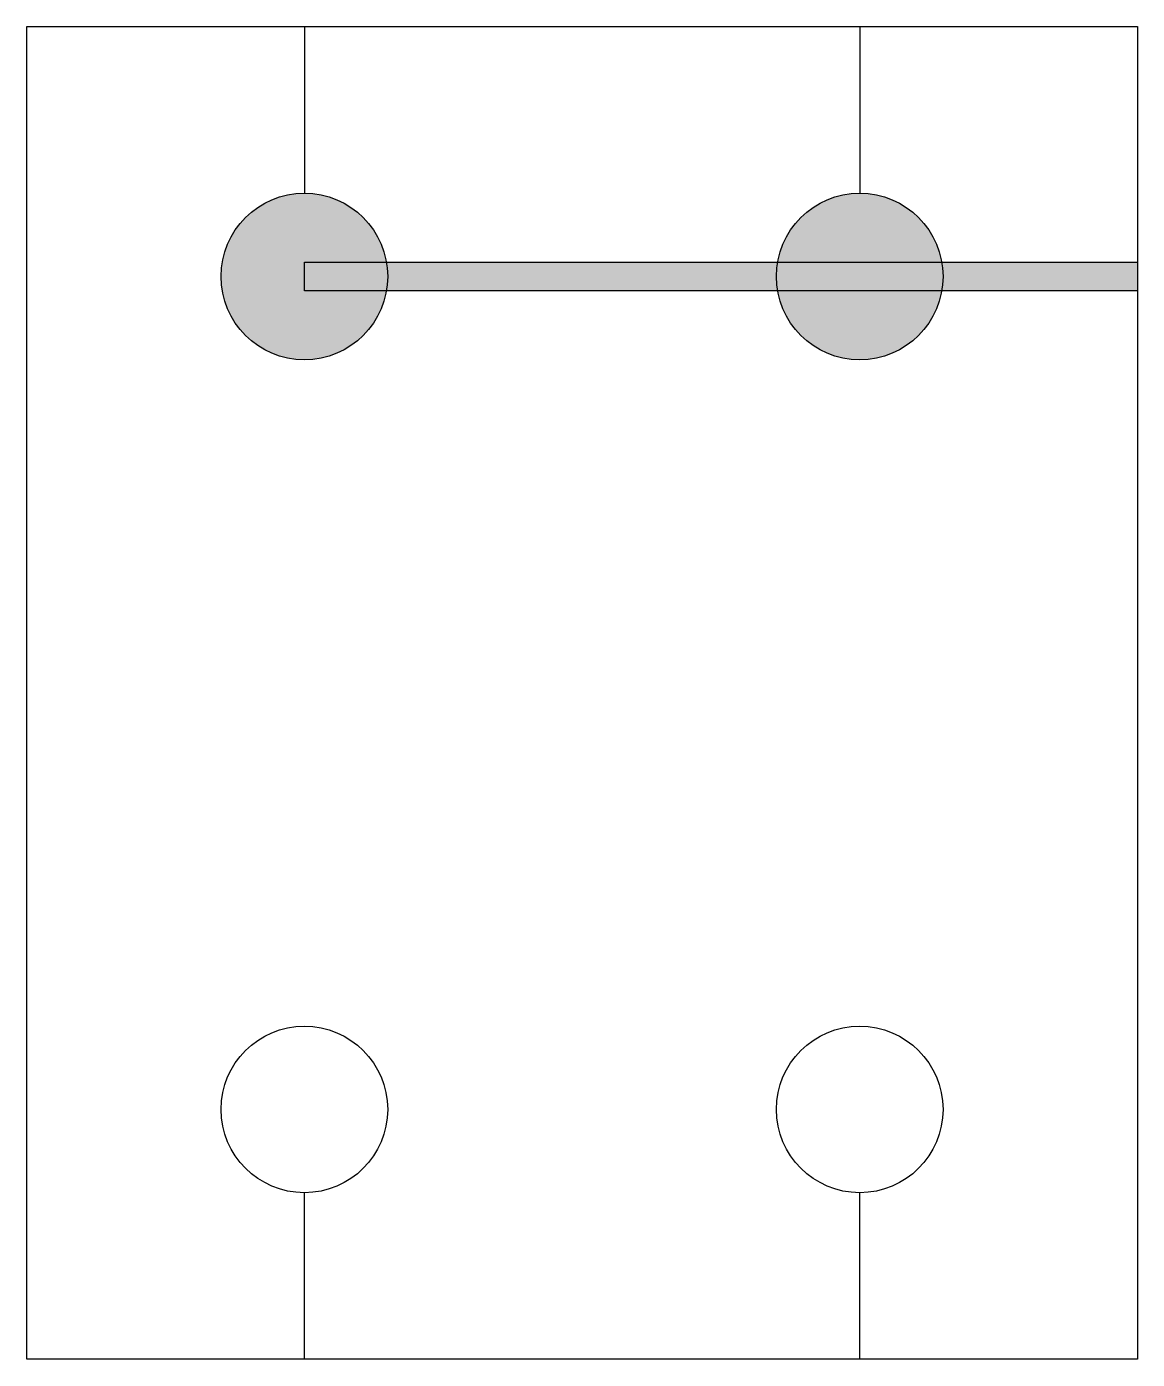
# Model space of a CAD drawing. Extents: x -17.1 to -7.1, y -22.8 to -10.8.
import ezdxf

# ---------------------------------------------------------------- set-up
doc = ezdxf.new("R2010")
doc.units = 0
doc.header["$MEASUREMENT"] = 0
doc.layers.get('0').update_dxf_attribs({"linetype": 'CONTINUOUS'})

msp = doc.modelspace()

# ---------------------------------------------------------------- hatches: boundary and pattern name
h = msp.add_hatch(color=256)
edge = h.paths.add_edge_path()
edge.add_arc((-14.597, -13.096), 0.75, 0, 360)
h = msp.add_hatch(color=256)
edge = h.paths.add_edge_path()
edge.add_arc((-9.597, -13.096), 0.75, 0, 360)
msp.add_hatch(color=256).paths.add_polyline_path([(-7.097, -13.225), (-14.597, -13.225), (-14.597, -12.968), (-7.097, -12.968)])

# ---------------------------------------------------------------- linework, layer by layer
at = {"color": 5, "lineweight": 30}
for p, q in [((-17.097, -22.846), (-17.097, -10.846)), ((-17.097, -10.846), (-7.097, -10.846)), ((-7.097, -10.846), (-7.097, -22.846)), ((-7.097, -22.846), (-17.097, -22.846))]:
    msp.add_line(p, q, dxfattribs=at)
for p, q in [((-14.597, -10.846), (-14.597, -12.346)), ((-9.597, -10.846), (-9.597, -12.346)), ((-14.597, -22.846), (-14.597, -21.346)), ((-9.597, -22.846), (-9.597, -21.346))]:
    msp.add_line(p, q)
msp.add_lwpolyline([(-7.097, -13.225), (-14.597, -13.225), (-14.597, -12.968), (-7.097, -12.968)], close=True)
at = {"color": 7}
for centre in [(-14.597, -13.096), (-9.597, -13.096), (-14.597, -20.596), (-9.597, -20.596)]:
    msp.add_circle(centre, 0.75, dxfattribs=at)

doc.saveas('drawing.dxf')
